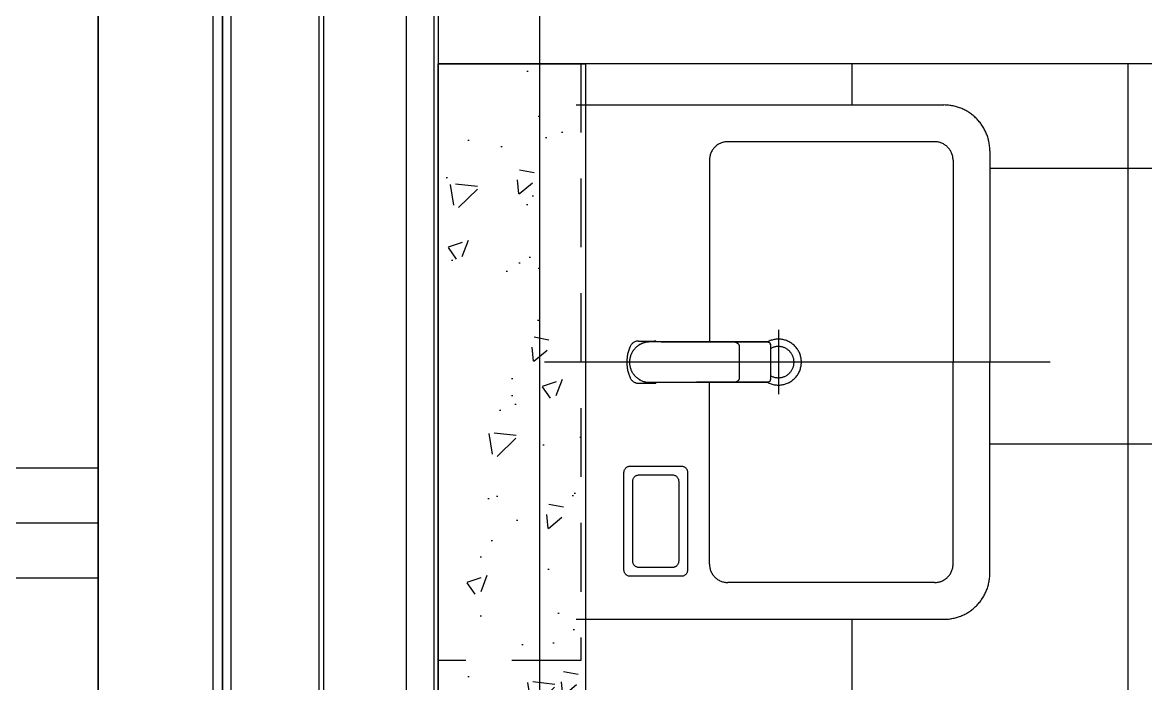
# Model space of a CAD drawing. Header units: millimetres. Extents: x 7294529 to 7346664, y 234399 to 276449.
# Drawn here: x 7306057 to 7307279, y 248739 to 249459 of the extents above; entities that cross this region are included whole.
import ezdxf
from ezdxf.xclip import XClip

# ---------------------------------------------------------------- set-up
doc = ezdxf.new("R2010")
doc.units = ezdxf.units.MM
doc.header["$LTSCALE"] = 100
doc.header["$XCLIPFRAME"] = 2
for name, pattern in [('C-303-L-TF_39B+59C$0$CEN', [62, 60, -1, 0, -1]), ('U-39B-EX$0$CEN', [62, 60, -1, 0, -1]), ('U-59C-EX$0$CEN', [62, 60, -1, 0, -1]), ('U-59C-EX$0$HD', [2.5, 1.5, -1])]:
    doc.linetypes.add(name, pattern=pattern)
for name, color, linetype in [('AA-BORD-XREF', 15, 'Continuous'), ('BP', 7, 'Continuous'), ('C-303-L-TF_39B+59C$0$CEN', 1, 'C-303-L-TF_39B+59C$0$CEN'), ('C-303-L-TF_39B+59C$0$COL', 2, 'Continuous'), ('C-303-L-TF_39B+59C$0$INS', 8, 'Continuous'), ('U-39B-EX$0$CEN', 1, 'U-39B-EX$0$CEN'), ('U-39B-EX$0$S-ELE', 4, 'Continuous'), ('U-59C-EX$0$CEN', 1, 'U-59C-EX$0$CEN'), ('U-59C-EX$0$FIN', 5, 'Continuous'), ('U-59C-EX$0$FUR_욕실', 6, 'Continuous'), ('U-59C-EX$0$HAT', 8, 'Continuous'), ('U-59C-EX$0$INSUL_line', 8, 'Continuous'), ('U-59C-EX$0$WAL', 3, 'Continuous')]:
    doc.layers.add(name, color=color, linetype=linetype)
for name, color, linetype, plot in [('CUT-LINE', 105, 'Continuous', False), ('Defpoint', 142, 'Continuous', False), ('U-39B-EX$0$MC', 152, 'Continuous', False), ('U-59C-EX$0$Defpoint', 142, 'Continuous', False), ('U-59C-EX$0$MC', 152, 'Continuous', False)]:
    doc.layers.add(name, color=color, linetype=linetype, plot=plot)

# ---------------------------------------------------------------- blocks, each defined once
blk = doc.blocks.new('U-59C-EX$0$세면대')
blk.add_wipeout([(0, 280), (400, 280), (408.8, 279.2), (417.9, 276.7), (427.9, 271.5), (434.9, 265.8), (442.5, 256.3), (446.8, 247.6), (449, 240.2), (449.6, 235.9), (450, 230), (450, -230), (449.6, -236.4), (446.8, -247.5), (441.8, -257.4), (435.2, -265.5), (426.8, -272.2), (416.6, -277.1), (408.1, -279.3), (400, -280), (0, -280)]).dxf.layer = 'U-59C-EX$0$FUR_욕실'
at = {"layer": 'U-59C-EX$0$FUR_욕실'}
for p, q in [((0, 280), (400, 280)), ((390, 240), (165, 240)), ((145, 220), (145, 22)), ((410, 220), (410, 0)), ((450, 230), (450, 0)), ((67.9, 23), (84.9, 23)), ((87.1, 22.5), (87.4, 22.3)), ((177.4, 17), (177.4, -17)), ((211.3, 19), (211.3, -19)), ((410, -220), (410, 0)), ((450, -230), (450, 0)), ((67.9, -23), (84.9, -23)), ((87.1, -22.5), (86.9, -22.5)), ((145, -220), (145, -22)), ((390, -240), (165, -240)), ((0, -280), (400, -280))]:
    blk.add_line(p, q, dxfattribs=at)
at = {"layer": 'U-59C-EX$0$FUR_욕실', "color": 8}
for p, q in [((220, 35), (220, -35)), ((515.6, 0), (-34.6, 0))]:
    blk.add_line(p, q, dxfattribs=at)
at = {"layer": 'U-59C-EX$0$FUR_욕실'}
for points in [[(208.2, 22), (206.2, 22), (198.2, 22), (166.2, 22), (131, 22)], [(131, 22), (131, 22), (131, 22)], [(177.4, 22), (190.6, 22), (206.5, 22)], [(131, -22), (133, -22), (141, -22), (173, -22), (208.2, -22)], [(131, -22), (131, -22), (131, -22)]]:
    blk.add_lwpolyline(points, dxfattribs=at)
for points in [[(52, -120, -0.414214), (58.7, -113.2), (114.4, -113.2, -0.414214), (121.1, -120), (121.1, -226.5, -0.414214), (114.4, -233.2), (58.7, -233.2)], [(58.7, -233.2, -0.414214), (52, -226.5), (52, -120)], [(111.5, -173.2), (111.5, -216.9, -0.414214), (104.8, -223.6), (68.3, -223.6, -0.414214), (61.6, -216.9), (61.6, -129.6, -0.414214), (68.3, -122.8), (104.8, -122.8, -0.414214), (111.5, -129.6), (111.5, -173.2)]]:
    blk.add_lwpolyline(points, format="xyb", dxfattribs=at)
for centre, radius, start, end in [((400, 230), 50, 0, 90), ((165, 220), 20, 90, 180), ((390, 220), 20, 0, 90), ((220, 0), 25, 241.6434, 118.3566), ((220, 0), 17, 239.0654, 120.9346), ((165, -220), 20, 180, 270), ((390, -220), 20, 270, 0), ((400, -230), 50, 270, 0)]:
    blk.add_arc(centre, radius, start, end, dxfattribs=at)
for points, knots in [([(67.9, 23), (66.9, 23), (65, 22.7), (62.4, 21.5), (60.2, 19.6), (59.2, 18), (58.2, 15.8), (57.1, 13), (55.9, 8.8), (55.2, 4.4), (55.1, 1.5), (55.1, -1.5), (55.2, -4.4), (55.9, -8.8), (57.1, -13), (58.2, -15.8), (59.2, -18), (60.2, -19.6), (62.4, -21.5), (65, -22.7), (66.9, -23), (67.9, -23)], [0, 0, 0, 0, 0.048341, 0.096682, 0.145024, 0.193365, 0.193365, 0.270024, 0.346682, 0.423341, 0.5, 0.5, 0.576659, 0.653318, 0.729976, 0.806635, 0.806635, 0.854976, 0.903318, 0.951659, 1, 1, 1, 1]), ([(80, 22), (78.8, 21.9), (76.9, 21.8), (74.5, 21.3), (72.2, 20.6), (69.9, 19.6), (67.8, 18.3), (65.8, 16.8), (64, 15.1), (62.4, 13.2), (61, 11.2), (59.9, 9), (59, 6.7), (58.4, 4.3), (58, 1.8), (58, -0.7), (58.2, -3.1), (58.6, -5.6), (59.4, -7.9), (60.4, -10.2), (61.7, -12.3), (63.2, -14.3), (64.9, -16.1), (66.8, -17.7), (68.8, -19), (71, -20.2), (73.3, -21.1), (75.7, -21.7), (77.8, -22), (79.2, -22), (80, -22)], [0, 0, 0, 0, 0.052873, 0.080098, 0.107323, 0.160209, 0.187447, 0.214686, 0.267424, 0.294581, 0.321738, 0.374503, 0.401673, 0.428843, 0.481677, 0.508884, 0.536091, 0.588942, 0.616158, 0.643375, 0.696219, 0.723433, 0.750648, 0.803437, 0.830624, 0.857811, 0.910528, 0.937672, 0.964816, 1, 1, 1, 1]), ([(72.5, 20.6), (72.2, 20.5), (71.2, 20.2), (69.7, 19.4), (68.5, 18.7), (68.1, 18.5)], [0, 0, 0, 0, 0.1707368, 0.6861143, 1, 1, 1, 1]), ([(171.6, 22), (168, 22), (160.6, 22), (149.5, 22), (138.3, 22), (126.9, 22), (115.4, 22), (103.7, 22), (91.9, 22), (84, 22), (80, 22)], [0, 0, 0, 0, 0.123931, 0.247853, 0.37206, 0.496262, 0.621814, 0.747361, 0.873684, 1, 1, 1, 1]), ([(84.7, 22.6), (84.7, 22.6), (84.7, 22.5), (84.6, 22.5), (84.6, 22.5), (84.6, 22.5), (84.6, 22.5), (84.6, 22.4), (84.6, 22.4), (84.6, 22.4), (84.6, 22.4), (84.6, 22.4), (84.7, 22.4), (84.8, 22.4), (85.1, 22.4), (85.5, 22.4), (86, 22.3), (86.7, 22.3), (88, 22.3), (89.8, 22.3), (91.9, 22.3), (94.3, 22.2), (97, 22.2), (100, 22.2), (103.3, 22.1), (106.8, 22.1), (110.6, 22.1), (114.5, 22.1), (118.5, 22.1), (122.6, 22.1), (126.1, 22.1), (128.5, 22), (129.9, 22), (130.6, 22), (131, 22)], [0, 0, 0, 0, 0.040109, 0.092195, 0.134539, 0.146364, 0.158189, 0.164847, 0.172873, 0.182268, 0.19503, 0.206247, 0.218388, 0.230438, 0.254038, 0.278555, 0.302611, 0.326873, 0.374827, 0.423378, 0.471573, 0.519782, 0.568449, 0.616278, 0.664653, 0.712725, 0.760548, 0.808689, 0.856006, 0.904537, 0.952271, 0.976142, 0.986914, 1, 1, 1, 1]), ([(84.9, 23), (84.9, 23), (84.9, 23), (84.9, 23), (84.9, 22.9), (84.9, 22.9), (84.9, 22.9), (84.9, 22.8), (84.9, 22.8), (84.8, 22.7), (84.8, 22.6), (84.7, 22.6), (84.7, 22.6)], [0, 0, 0, 0, 0.051849, 0.106878, 0.165086, 0.226475, 0.291045, 0.358795, 0.508349, 0.717554, 0.868851, 1, 1, 1, 1]), ([(87.1, 22.5), (87, 22.5), (86.9, 22.6), (86.7, 22.7), (86.4, 22.7), (86.2, 22.8), (86, 22.9), (85.8, 22.9), (85.6, 23), (85.3, 23), (85.1, 23), (84.9, 23), (84.9, 23)], [0, 0, 0, 0, 0.101285, 0.201719, 0.301509, 0.400867, 0.500008, 0.599148, 0.698504, 0.798291, 0.89872, 1, 1, 1, 1]), ([(85.9, 22.4), (85.9, 22.4), (86, 22.4), (86.3, 22.3), (86.9, 22.3), (87.7, 22.3), (88.2, 22.3), (88.4, 22.3)], [0, 0, 0, 0, 0.166917, 0.3923, 0.648514, 0.861362, 1, 1, 1, 1]), ([(87.3, 22.3), (87.3, 22.3), (87.2, 22.4), (87.2, 22.4), (87.2, 22.4)], [0, 0, 0, 0, 0.066786, 1, 1, 1, 1]), ([(131, 22), (131.9, 22), (132.9, 22), (134.8, 22), (135.8, 22), (138.7, 22), (140.6, 22), (146.4, 22), (150.3, 22), (158, 22), (161.9, 22), (169.7, 22), (173.5, 22), (177.4, 22)], [0, 0, 0, 0, 0.0625, 0.0625, 0.125, 0.125, 0.25, 0.25, 0.5, 0.5, 0.75, 0.75, 1, 1, 1, 1]), ([(171.7, 21.9), (171.7, 21.9), (172.1, 22), (172.8, 21.9), (173.7, 21.7), (174.6, 21.3), (175.3, 20.8), (175.9, 20.3), (176.5, 19.7), (176.9, 19.1), (177.2, 18.4), (177.4, 17.7), (177.4, 17.2), (177.4, 17)], [0, 0, 0, 0, 0.011928, 0.129483, 0.247012, 0.3625, 0.462929, 0.559294, 0.651424, 0.740683, 0.826597, 0.918847, 1, 1, 1, 1]), ([(206.5, 22), (206.9, 22), (207.2, 22), (207.5, 22), (207.6, 22), (207.6, 22), (207.7, 22), (207.9, 22), (208, 22), (208.2, 22)], [0.000015096, 0.000015096, 0.000015096, 0.000015096, 0.003154107, 0.003154107, 0.003154107, 0.003766434, 0.003766434, 0.003766434, 0.00525714, 0.00525714, 0.00525714, 0.00525714]), ([(208.2, 22), (208.4, 22), (208.8, 22), (209.3, 21.8), (209.9, 21.5), (210.4, 21.1), (210.9, 20.5), (211.1, 19.9), (211.3, 19.4), (211.2, 19.1), (211.2, 19)], [0, 0, 0, 0, 0.099091, 0.240451, 0.381393, 0.523117, 0.662179, 0.800272, 0.937036, 1, 1, 1, 1]), ([(68.1, -18.5), (68.5, -18.8), (69.1, -19.2), (69.8, -19.5), (70, -19.6)], [0, 0, 0, 0, 0.69195, 1, 1, 1, 1]), ([(79.8, -22), (79.8, -22), (80, -22.1), (80.2, -22.1), (80.3, -22.1)], [0, 0, 0, 0, 0.20735, 1, 1, 1, 1]), ([(80, -22), (83.9, -22), (91.6, -22), (103.2, -22), (114.7, -22), (126.2, -22), (137.7, -22), (149.1, -22), (160.4, -22), (167.9, -22), (171.6, -22)], [0, 0, 0, 0, 0.123369, 0.246745, 0.370929, 0.495117, 0.621146, 0.747179, 0.873585, 1, 1, 1, 1]), ([(89.5, -22.3), (89.3, -22.3), (88.6, -22.3), (87.6, -22.3), (86.5, -22.4), (85.8, -22.4), (85.5, -22.5), (85.6, -22.5), (85.5, -22.5), (85.5, -22.6), (85.4, -22.6), (85.4, -22.7), (85.2, -22.8), (85, -22.9), (84.9, -23)], [0, 0, 0, 0, 0.014571, 0.06619, 0.118239, 0.170198, 0.236781, 0.303172, 0.369545, 0.435912, 0.502277, 0.568639, 0.634999, 1, 1, 1, 1]), ([(84.9, -23), (84.9, -23), (85.1, -23), (85.3, -23), (85.6, -23), (85.8, -22.9), (86.1, -22.9), (86.4, -22.8), (86.7, -22.6), (87, -22.5), (87.1, -22.5)], [0, 0, 0, 0, 0.100281, 0.200263, 0.300157, 0.400177, 0.500534, 0.667134, 0.833296, 1, 1, 1, 1]), ([(86.9, -22.5), (86.9, -22.5), (86.8, -22.5), (86.6, -22.5), (86.5, -22.5), (86.5, -22.5), (86.4, -22.4), (86.4, -22.4), (86.4, -22.4)], [0, 0, 0, 0, 0.03505, 0.518837, 0.645508, 0.772162, 0.898799, 1, 1, 1, 1]), ([(108.2, -22.1), (107.9, -22.1), (106.4, -22.1), (103.9, -22.1), (100.7, -22.2), (97.8, -22.2), (95.1, -22.2), (92.8, -22.2), (90.9, -22.3), (89.9, -22.3), (89.5, -22.3)], [0, 0, 0, 0, 0.031504, 0.175928, 0.320899, 0.464629, 0.608143, 0.752645, 0.897102, 1, 1, 1, 1]), ([(177.4, -22), (173.5, -22), (169.7, -22), (161.9, -22), (158, -22), (150.3, -22), (146.4, -22), (140.6, -22), (138.7, -22), (135.8, -22), (134.8, -22), (132.9, -22), (131.9, -22), (131, -22)], [0, 0, 0, 0, 0.25, 0.25, 0.5, 0.5, 0.75, 0.75, 0.875, 0.875, 0.9375, 0.9375, 1, 1, 1, 1]), ([(177.4, -17), (177.4, -17.2), (177.4, -17.7), (177.2, -18.3), (177, -19), (176.6, -19.7), (176.1, -20.3), (175.5, -20.8), (174.8, -21.3), (174, -21.6), (173.1, -21.9), (172.3, -22), (171.8, -22), (171.6, -22)], [0, 0, 0, 0, 0.06093, 0.147791, 0.234842, 0.323728, 0.414668, 0.509266, 0.607898, 0.711157, 0.818935, 0.930743, 1, 1, 1, 1]), ([(206.5, -22), (202.1, -22), (197.7, -22), (193.3, -22), (188, -22), (182.7, -22), (177.4, -22)], [0, 0, 0, 0, 0.0132561, 0.0132561, 0.0132561, 0.0291499, 0.0291499, 0.0291499, 0.0291499]), ([(208.2, -22), (207.9, -22), (207.7, -22), (207.5, -22), (207.2, -22), (207, -22), (206.7, -22), (206.6, -22), (206.6, -22), (206.5, -22)], [0.001051073, 0.001051073, 0.001051073, 0.001051073, 0.003154107, 0.003154107, 0.003154107, 0.005856485, 0.005856485, 0.005856485, 0.006293168, 0.006293168, 0.006293168, 0.006293168]), ([(211.2, -19), (211.2, -19.1), (211.2, -19.5), (211.1, -20.1), (210.8, -20.6), (210.4, -21.1), (209.9, -21.5), (209.3, -21.8), (208.7, -22), (208.3, -22), (208.2, -22)], [0, 0, 0, 0, 0.09334, 0.22511, 0.35691, 0.490062, 0.623344, 0.75881, 0.89618, 1, 1, 1, 1])]:
    blk.add_open_spline(points, degree=3, knots=knots, dxfattribs=at)
blk = doc.blocks.new('U-59C-EX$0$A$C5b173c8a')
at = {"layer": 'U-59C-EX$0$FUR_욕실', "linetype": 'Continuous'}
for p in [(0, 750), (-1500, 0)]:
    blk.add_line(p, (0, 0), dxfattribs=at)
blk.add_open_spline([(-1500, 0), (0, 0)], degree=1, dxfattribs=at)
blk = doc.blocks.new('U-59C-EX$0$A$Ce93e390f')
at = {"layer": 'U-59C-EX$0$HAT'}
h = blk.add_hatch(dxfattribs=at)
h.set_pattern_fill('_USER', color=256, scale=300, angle=180, double=1, pattern_type=0)
h.set_pattern_definition([(180, (1340, -8e-07), (-4e-14, -300), []), (270, (1340, -8e-07), (300, -6e-14), [])])
h.paths.add_polyline_path([(1340, 1350), (0, 1350), (0, 0), (1340, 0)])
at = {"layer": 'U-59C-EX$0$Defpoint'}
blk.add_lwpolyline([(0, 2100), (1500, 2100), (1500, 0), (0, 0)], close=True, dxfattribs=at)
at = {"layer": 'U-59C-EX$0$FUR_욕실'}
blk.add_blockref('U-59C-EX$0$A$C5b173c8a', (1500, 1350), dxfattribs=at)
at = {"layer": 'U-59C-EX$0$FUR_욕실', "xscale": -1}
blk.add_blockref('U-59C-EX$0$세면대', (1350, 1025), dxfattribs=at)
at = {"layer": 'U-59C-EX$0$HAT'}
h = blk.add_hatch(dxfattribs=at)
h.set_pattern_fill('AR-CONC', color=252, angle=90)
h.set_pattern_definition([(140, (805930.75, -2615083.35), (15.9390865, 182.184669), [19.05, -209.55]), (85, (805930.75, -2615083.35), (-191.056845, -35.24342), [15.24, -167.640584]), (190.4514444, (805932.07, -2615068.17), (-175.117751, 146.941248), [16.190009, -178.090245]), (136.1842, (805879.95, -2615083.35), (42.04233, 271.07904), [28.575, -314.325]), (186.635557, (805883.45, -2615060.76), (-247.426123, 237.404135), [24.285023, -267.135608]), (81.184151, (805879.95, -2615083.35), (-247.426123, 237.404135), [22.859967, -251.459732]), (111, (805892.65, -2615057.95), (102.265199, 151.614391), [19.05, -209.55]), (56, (805892.65, -2615057.95), (-184.187966, 61.802029), [15.24, -167.64]), (161.451445, (805901.17, -2615045.32), (-81.922768, 213.41642), [16.190009, -178.089938]), (127.4999997, (805930.746, -2615083.35), (-84.5550389, 3.0886037), [0, -165.608, 0, -170.18, 0, -168.275]), (97.4999997, (805930.75, -2615083.35), (-100.1805745, 66.819663), [0, -97.028, 0, -161.798, 0, -64.135]), (57.4999997, (805930.746, -2615139.993), (5.7287447, 135.5905951), [0, -63.5, 0, -198.12, 0, -262.89]), (47.4999997, (805930.75, -2615165.39), (-25.4264903, 148.1291815), [0, -82.55, 0, -131.572, 0, -186.69])])
h.paths.add_polyline_path([(1500, 1350), (1340, 1350), (1340, 0), (1500, 0)])
at = {"layer": 'U-59C-EX$0$FUR_욕실'}
blk.add_lwpolyline([(1500, 1350), (1340, 1350), (1340, 0), (1500, 0)], close=True, dxfattribs=at)
at = {"layer": 'U-59C-EX$0$FUR_욕실', "color": 8, "linetype": 'U-59C-EX$0$HD', "ltscale": 0.5}
blk.add_lwpolyline([(1500, 700), (1500, 1350), (1345, 1350), (1345, 700)], close=True, dxfattribs=at)
blk = doc.blocks.new('U-59C-EX')
at = {"layer": 'U-59C-EX$0$CEN'}
blk.add_line((0, -7185), (0, 200), dxfattribs=at)
at = {"layer": 'U-59C-EX$0$INSUL_line'}
blk.add_line((105, -170), (105, -6335), dxfattribs=at)
at = {"layer": 'U-59C-EX$0$WAL'}
blk.add_line((110, -720), (110, -3070), dxfattribs=at)
at = {"layer": 'U-59C-EX$0$FUR_욕실', "xscale": -1.000000000000001}
blk.add_blockref('U-59C-EX$0$A$Ce93e390f', (1735, -2945), dxfattribs=at)
at = {"layer": 'U-59C-EX$0$FIN'}
blk.add_line((230, -840), (230, -2950), dxfattribs=at)
at = {"layer": 'U-59C-EX$0$MC'}
blk.add_line((235, 200), (235, -3225), dxfattribs=at)
at = {"layer": 'U-59C-EX$0$WAL'}
blk.add_line((200, -810), (200, -2980), dxfattribs=at)
blk = doc.blocks.new('U-39B-EX$0$S-CEN')
at = {"layer": 'U-39B-EX$0$S-ELE', "color": 8, "linetype": 'U-39B-EX$0$CEN'}
blk.add_line((0, -500), (0, 9430), dxfattribs=at)
blk = doc.blocks.new('U-39B-EX', base_point=(0, 0))
at = {"layer": 'U-39B-EX$0$CEN'}
for p, q in [((0, -9730), (0, 200)), ((-1138.5, -4640), (0, -4640))]:
    blk.add_line(p, q, dxfattribs=at)
at = {"layer": 'U-39B-EX$0$MC'}
for p, q in [((-1138.5, -4580), (0, -4580)), ((-1138.5, -4700), (0, -4700))]:
    blk.add_line(p, q, dxfattribs=at)
at = {"layer": 'U-39B-EX$0$S-ELE'}
blk.add_blockref('U-39B-EX$0$S-CEN', (0, -9230), dxfattribs=at)
blk = doc.blocks.new('BORD-303')
at = {"layer": 'Defpoint'}
blk.add_lwpolyline([(-24410, 0), (-25980, 0), (-25980, -2270), (-24410, -2270)], close=True, dxfattribs=at)
blk = doc.blocks.new('C-303-L-TF_39B+59C', base_point=(0, 0))
at = {"layer": 'C-303-L-TF_39B+59C$0$CEN'}
for p, q in [((0, 185), (0, -9730)), ((135, -2545), (135, -9730))]:
    blk.add_line(p, q, dxfattribs=at)
at = {"layer": 'C-303-L-TF_39B+59C$0$COL'}
blk.add_lwpolyline([(270, -8980), (125, -8980), (125, -2600), (370, -2600)], dxfattribs=at)
at = {"layer": 'C-303-L-TF_39B+59C$0$INS'}
blk.add_lwpolyline([(270, -8970), (135, -8970), (135, -2610), (370, -2610)], dxfattribs=at)

msp = doc.modelspace()

# ---------------------------------------------------------------- block references
at = {"layer": 'BP'}
ref = msp.add_blockref('U-59C-EX', (7306274.4, 251009.4), dxfattribs=at)
XClip(ref).set_block_clipping_path([(12590, -7184.9999999999), (0, -7184.9999999999), (0, 300.0000000002), (4055.0000000028, 300.0000000099), (4055.0000000028, 1674.9999999992), (4320, 1674.9999999992), (4820, 2135.0000000001), (12590.0000000009, 2135.0000000001)])

# ---------------------------------------------------------------- next in the draw order: block references
ref = msp.add_blockref('U-39B-EX', (7306139.4, 253554.4), dxfattribs=at)
XClip(ref).set_block_clipping_path([(-7279.9999999991, 1285.0000000001), (-3835.7908654474, 1285.0000000001), (-3335.7908654474, 784.9999999997), (144.2091345536, 784.9999999997), (144.2091345536, -9729.9999999999), (-7279.9999999991, -9729.9999999999)])

# ---------------------------------------------------------------- next in the draw order: linework, layer by layer
at = {"layer": 'CUT-LINE'}
for points in [[(7298859.4, 254839.4), (7302303.6, 254839.4), (7302803.6, 254339.4), (7306283.6, 254339.4), (7306283.6, 243824.4), (7298859.4, 243824.4)], [(7318864.4, 243824.4), (7306274.4, 243824.4), (7306274.4, 251309.4), (7310329.4, 251309.4), (7310329.4, 252684.4), (7310594.4, 252684.4), (7311094.4, 253144.4), (7318864.4, 253144.4)]]:
    msp.add_lwpolyline(points, close=True, dxfattribs=at)

# ---------------------------------------------------------------- next in the draw order: block references
at = {"layer": 'AA-BORD-XREF'}
msp.add_blockref('BORD-303', (7332599.4, 250299.4), dxfattribs=at)
at = {"layer": 'BP'}
msp.add_blockref('C-303-L-TF_39B+59C', (7306139.4, 253554.4), dxfattribs=at)

doc.saveas('drawing.dxf')
